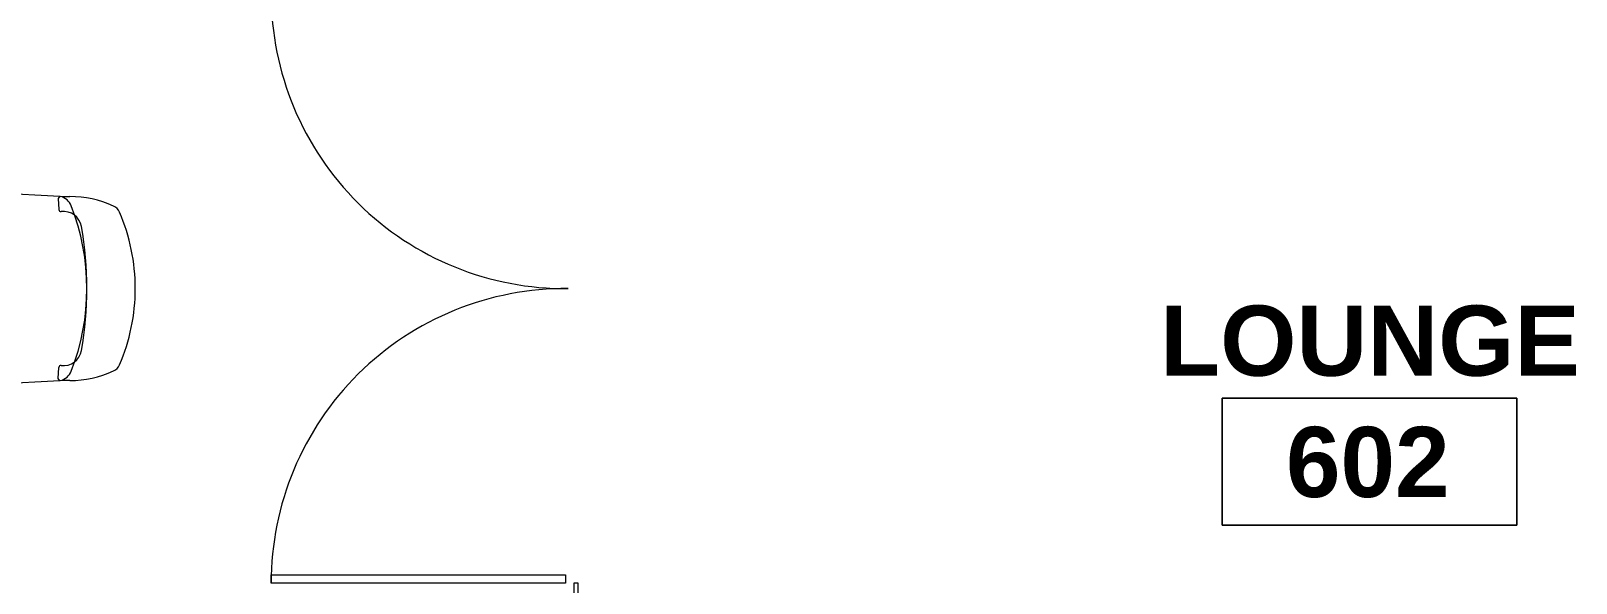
# Model space of a CAD drawing. Header units: inches. Extents: x -1180 to 2011, y -268 to 2143.
# Drawn here: x -116.6 to 72.2, y 844.6 to 912.1 of the extents above; entities that cross this region are included whole.
import ezdxf

# ---------------------------------------------------------------- set-up
doc = ezdxf.new("R2010")
doc.units = ezdxf.units.IN
doc.header["$MEASUREMENT"] = 0
for name, color, linetype, lineweight in [('A-AREA-IDEN', 2, 'Continuous', 9), ('A-DOOR', 31, 'Continuous', 13), ('I-FURN', 30, 'Continuous', 9), ('I-WALL', 2, 'Continuous', 13)]:
    doc.layers.add(name, color=color, linetype=linetype, lineweight=lineweight)
doc.styles.add('Swis721 Lt BT_B', font='', dxfattribs={"height": 8.583975})
doc.styles.get('Swis721 Lt BT_B').set_extended_font_data('Swis721 Lt BT', bold=True)

# ---------------------------------------------------------------- blocks, each defined once
blk = doc.blocks.new('Double Glass Door - Full Rail - Long Pull-5784073-6TH FLOOR POWER _ SIGNAL')
at = {"layer": 'A-DOOR', "lineweight": 20}
for p, q in [((-36, 37.26), (-35, 37.26)), ((-36, 1.26), (-36, 37.26)), ((-35, 37.26), (-35, 1.26)), ((35, 37.26), (35, 1.26)), ((36, 37.26), (35, 37.26)), ((36, 1.26), (36, 37.26)), ((-35, 1.26), (-36, 1.26)), ((35, 1.26), (36, 1.26))]:
    blk.add_line(p, q, dxfattribs=at)
at = {"layer": 'A-DOOR', "lineweight": 9}
for centre, start, end in [((-36, 1.26), 359.5, 90), ((36, 1.26), 90, 180.5)]:
    blk.add_arc(centre, 36, start, end, dxfattribs=at)
blk = doc.blocks.new('Steelcase Coalesse - Bindu - Seating - Conference - Chair - Mid Back-5290419-6TH FLOOR POWER _ SIGNAL')
at = {"layer": 'I-FURN'}
for p, q in [((-11.96, 3.6), (-11.27, 15.92)), ((-11.27, 15.92), (-10.99, 15.73)), ((-10.99, 15.73), (-9.66, 15.79)), ((10.99, 15.73), (9.66, 15.79)), ((11.27, 15.92), (10.99, 15.73)), ((11.27, 15.92), (11.96, 3.6))]:
    blk.add_line(p, q, dxfattribs=at)
for centre, radius, start, end in [((0, 1.77), 23.37, 90, 113.517), ((0, 1.77), 23.37, 66.483, 90), ((-8.74, 21.85), 1.47, 113.517, 155.0976), ((8.74, 21.85), 1.47, 24.9024, 66.483), ((1.3, 17.19), 12.54, 155.0976, 180.3104), ((-1.3, 17.19), 12.54, 359.6896, 24.9024), ((0, -8.43), 27.65, 68.5611, 111.4389), ((0, -24.59), 43.81, 80.0453, 99.9547), ((-30.81, 17.02), 19.57, 356.7895, 0.3104), ((-9.4, 15.52), 1.92, 111.4389, 165.6947), ((-7.18, 16.34), 2.25, 99.9547, 187.0377), ((7.18, 16.34), 2.25, 352.9623, 80.0453), ((9.4, 15.52), 1.92, 14.3053, 68.5611), ((30.81, 17.02), 19.57, 179.6896, 183.2105), ((-9.66, 16.04), 0.25, 272.2273, 7.0377), ((9.66, 16.04), 0.25, 172.9623, 267.7727), ((-9.68, 3.48), 2.28, 176.7895, 195.8584), ((-11.59, 2.93), 0.295, 195.8584, 264.5781), ((-11.68, 1.97), 0.666, 51.622, 84.5781), ((-9.06, 5.29), 3.56, 231.622, 248.4012), ((0, 28.17), 28.17, 248.4012, 269.999), ((0, 28.17), 28.17, 270.001, 291.5988), ((9.06, 5.29), 3.56, 291.5988, 308.378), ((11.68, 1.97), 0.666, 95.4219, 128.378), ((11.59, 2.93), 0.295, 275.4219, 344.1416), ((9.68, 3.48), 2.28, 344.1416, 3.2105)]:
    blk.add_arc(centre, radius, start, end, dxfattribs=at)
blk = doc.blocks.new('Room Tag - Room Name and Number-3379422-6TH FLOOR POWER _ SIGNAL')
at = {"layer": 'A-AREA-IDEN'}
for p, q in [((-0.1881, -0.1636), (-0.1881, -0.0018)), ((-0.1881, -0.0018), (0.1869, -0.0018)), ((0.1869, -0.0018), (-0.1881, -0.0018)), ((-0.1881, -0.0018), (-0.1881, -0.1636)), ((0.1869, -0.0018), (0.1869, -0.1636)), ((0.1869, -0.1636), (0.1869, -0.0018)), ((0.1869, -0.1636), (-0.1881, -0.1636)), ((-0.1881, -0.1636), (0.1869, -0.1636))]:
    blk.add_line(p, q, dxfattribs=at)

msp = doc.modelspace()

# ---------------------------------------------------------------- linework, layer by layer
at = {"layer": 'I-WALL'}
for p, q in [((-49.75, 844.59), (-50.25, 844.59)), ((-50.25, 844.59), (-50.25, 796.59)), ((-49.75, 796.59), (-49.75, 844.59))]:
    msp.add_line(p, q, dxfattribs=at)

# ---------------------------------------------------------------- block references
at = {"layer": 'A-AREA-IDEN', "xscale": 95.99999999999994, "yscale": 95.99999999999994, "zscale": 95.99999999999994}
msp.add_blockref('Room Tag - Room Name and Number-3379422-6TH FLOOR POWER _ SIGNAL', (47.05, 867.38), dxfattribs=at)
at = {"layer": 'A-DOOR', "rotation": 89.99999999999991}
msp.add_blockref('Double Glass Door - Full Rail - Long Pull-5784073-6TH FLOOR POWER _ SIGNAL', (-50, 880.59), dxfattribs=at)
at = {"layer": 'I-FURN', "rotation": 270.0000000000002}
msp.add_blockref('Steelcase Coalesse - Bindu - Seating - Conference - Chair - Mid Back-5290419-6TH FLOOR POWER _ SIGNAL', (-129, 880.6), dxfattribs=at)

# ---------------------------------------------------------------- texts
at = {"layer": 'A-AREA-IDEN', "char_height": 8.584, "attachment_point": 2, "line_spacing_factor": 0.998538, "style": 'Swis721 Lt BT_B'}
for s, insert, width in [('LOUNGE', (47.06, 878.52), 58.212), ('602', (46.78, 863.69), 23.004)]:
    msp.add_mtext(s, dxfattribs=dict(at, insert=insert, width=width))

doc.saveas('drawing.dxf')
